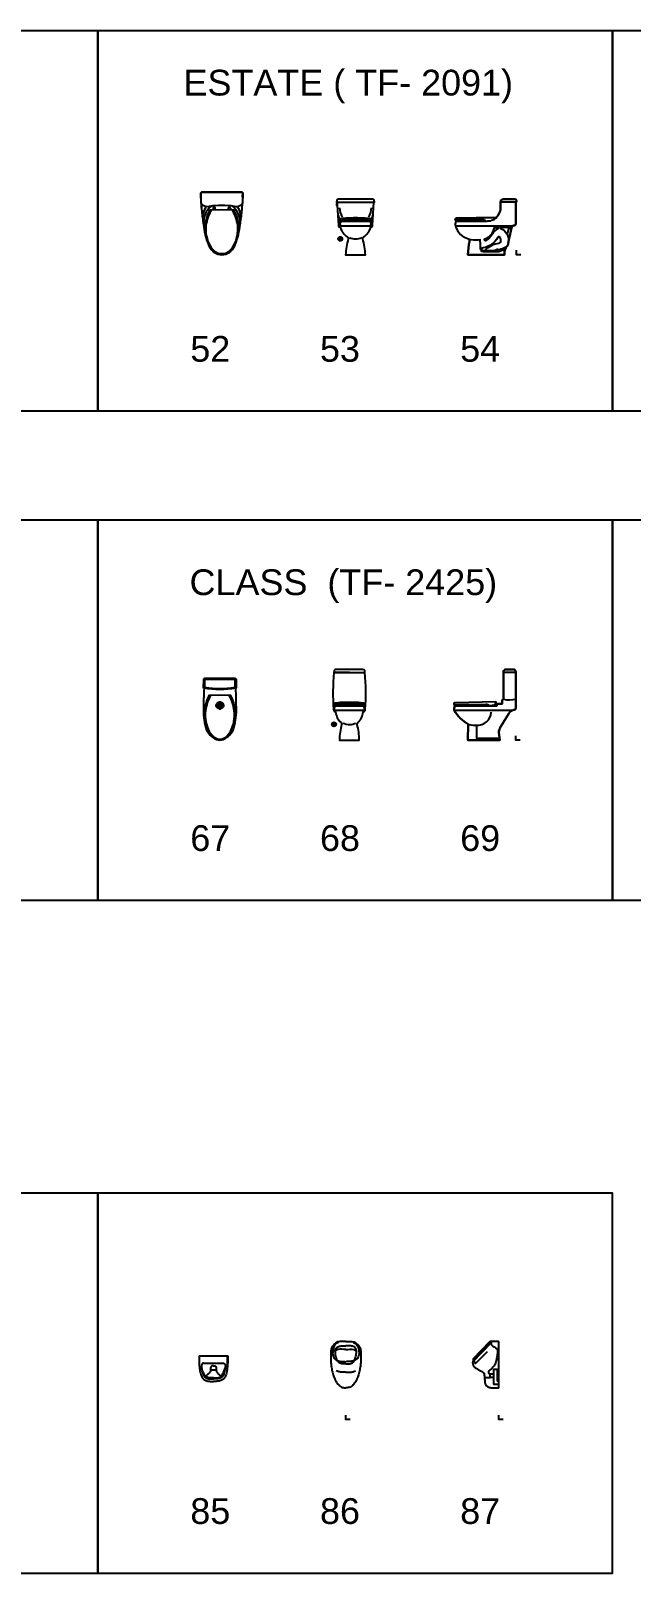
# Model space of a CAD drawing. Header units: inches. Extents: x 242965 to 445791, y 236206 to 423703.
# Drawn here: x 382167 to 388990, y 287012 to 304537 of the extents above; entities that cross this region are included whole.
import ezdxf

# ---------------------------------------------------------------- set-up
doc = ezdxf.new("R2010")
doc.units = ezdxf.units.IN
doc.header["$MEASUREMENT"] = 0
doc.layers.add('2', color=181, linetype='Continuous', lineweight=20)
doc.layers.add('HATCH', color=8, linetype='Continuous')
doc.layers.add('wc', color=144, linetype='Continuous')
doc.styles.add('Vni-Helve', font='')
doc.styles.get('Vni-Helve').set_extended_font_data('VNI-Helve')

# ---------------------------------------------------------------- blocks, each defined once
blk = doc.blocks.new('54')
at = {"layer": 'HATCH'}
blk.add_lwpolyline([(-695, 327, 0.285137), (-539, 178), (-539, 178), (-539, 178, -0.153991), (-536, 151), (-536, 151), (-542, 117), (-552, 0), (-137, 0), (-138, 36), (-117, 88), (-117, 88, 0.217813), (-94, 125), (-90, 151), (-52, 315, -0.406447), (-30, 331), (-30, 331, 0.456085), (-9, 350), (-9, 350), (-9, 592), (-9, 592, 0.752088), (-20, 630), (-154, 630), (-154, 630, 0.367812), (-182, 598), (-182, 550), (-182, 550, -0.231352), (-233, 420), (-233, 420), (-235, 423), (-685, 413), (-685, 413, 0.154846), (-692, 411), (-692, 411), (-699, 399, 0.481508), (-697, 395), (-687, 395), (-692, 388), (-692, 388, 0.610619), (-689, 381), (-689, 381), (-672, 381), (-672, 381, 0.306903), (-688, 372, 0.199251), (-695, 327)], format="xyb", dxfattribs=at)
at = {"layer": 'wc', "color": 7}
for points in [[(-687, 395), (-692, 388), (-692, 388, 0.610619), (-689, 381), (-689, 381), (-350, 382), (-350, 382, 0.181482), (-387, 396), (-387, 396), (-686, 394), (-697, 395, -0.481508), (-699, 399), (-692, 411), (-692, 411, -0.154846), (-685, 413), (-685, 413), (-235, 423), (-233, 420), (-233, 420, 0.231352), (-182, 550), (-182, 550), (-182, 598, -0.367812), (-154, 630), (-154, 630), (-20, 630, -0.752088), (-9, 592), (-9, 592), (-9, 350), (-9, 350, -0.456085), (-30, 331), (-30, 331, 0.406447), (-52, 315), (-90, 151), (-94, 125, -0.217813), (-117, 88), (-117, 88), (-138, 36), (-137, 0), (-552, 0), (-542, 117), (-536, 151), (-536, 151, 0.153991), (-539, 178), (-539, 178, 0.087323), (-440, 170)], [(-303, 383, -0.016472), (-313, 381), (-313, 381, -0.040841), (-339, 378), (-339, 378), (-667, 378), (-667, 378, 0.386235), (-688, 372), (-688, 372, 0.199251), (-695, 327), (-695, 327, 0.285137), (-539, 178)], [(-350, 382), (-303, 383), (-303, 383, 0.075883), (-258, 401), (-258, 401, 0.048166), (-233, 420)]]:
    blk.add_lwpolyline(points, format="xyb", dxfattribs=at)
at = {"layer": 'wc'}
for points in [[(-7, 596), (-182, 596)], [(-134, 81), (-151, 49)], [(50, 0), (0, 0), (0, 50)]]:
    blk.add_lwpolyline(points, dxfattribs=at)
at = {"layer": 'wc', "color": 7}
blk.add_lwpolyline([(-47, 325), (-690, 325)], dxfattribs=at)
at = {"layer": 'wc'}
for points in [[(-356, 50, -0.185447), (-198, 132), (-198, 132, 0.323881), (-180, 148), (-180, 148, 0.220527), (-192, 199), (-192, 199, 0.528213), (-214, 197), (-214, 197, -0.230064), (-380, 77), (-380, 77, 0.089453), (-394, 72), (-394, 72, 0.802014), (-387, 49), (-387, 49), (-213, 47), (-213, 47, 0.858023), (-211, 60), (-211, 60, 0.188716), (-244, 46)], [(-255, 298, -0.21274), (-205, 307), (-205, 307, -0.36593), (-210, 297), (-210, 297, 0.173747), (-274, 237), (-274, 237, -0.160248), (-353, 159), (-353, 159, -0.957075), (-359, 179), (-359, 179, 0.269965), (-252, 306), (-252, 306, -0.274432), (-242, 328)], [(-69, 295, 0.510281), (-82, 306), (-82, 306), (-179, 308, 1.1509), (-177, 296), (-177, 296, -0.360894), (-95, 139)], [(-106, 224), (-89, 288), (-89, 288, 0.451506), (-102, 306)], [(-133, 57), (-202, 34), (-376, 34, -0.441557), (-409, 71), (-409, 71), (-411, 138), (-411, 138, 0.370368), (-440, 170), (-440, 170), (-406, 171)], [(-180, 42, -0.744742), (-178, 67), (-178, 67, 0.125255), (-116, 94)]]:
    blk.add_lwpolyline(points, format="xyb", dxfattribs=at)
blk = doc.blocks.new('53')
at = {"layer": 'HATCH'}
blk.add_lwpolyline([(-215, 595), (-209, 595), (-208, 577), (-214, 577, 0.414214), (-216, 575), (-216, 564, 0.414214), (-214, 562), (-207, 562), (-194, 335), (-194, 335, 0.348621), (-171, 309), (-171, 309, 0.191464), (-90, 200), (-90, 200, -0.347117), (-83, 179), (-83, 179, 0.056713), (-112, 0), (-112, 0), (0, 0), (112, 0), (112, 0, 0.056713), (83, 179), (83, 179, -0.347117), (90, 200), (90, 200, 0.191464), (171, 309), (171, 309, 0.348621), (194, 335), (194, 335), (209, 595), (215, 595), (213, 615), (213, 615, 0.320246), (193, 630), (193, 630), (0, 630), (-193, 630), (-193, 630, 0.320246), (-213, 615), (-213, 615), (-215, 595), (-209, 595)], format="xyb", dxfattribs=at)
at = {"layer": 'wc', "color": 7}
for points in [[(-215, 595), (-209, 595), (-208, 577), (-214, 577, 0.414214), (-216, 575), (-216, 564, 0.414214), (-214, 562), (-207, 562), (-194, 335), (-194, 335, 0.348621), (-171, 309), (-171, 309, 0.191464), (-90, 200), (-90, 200, -0.347117), (-83, 179), (-83, 179, 0.056713), (-112, 0), (-112, 0), (0, 0), (112, 0), (112, 0, 0.056713), (83, 179), (83, 179, -0.347117), (90, 200), (90, 200, 0.191464), (171, 309), (171, 309, 0.348621), (194, 335), (194, 335), (209, 595), (215, 595), (213, 615), (213, 615, 0.320246), (193, 630), (193, 630), (0, 630), (-193, 630), (-193, 630, 0.320246), (-213, 615), (-213, 615), (-215, 595), (0, 595), (215, 595)], [(-177, 389), (-180, 384, 0.517744), (-178, 378), (-178, 378), (0, 379), (178, 378), (178, 378, 0.517744), (180, 384), (177, 389), (177, 389, 0.498312), (180, 394), (180, 394, 0.060494), (176, 403), (176, 403, 0.23457), (170, 407), (170, 407, 0.03304), (0, 417), (0, 417, 0.03304), (-170, 407), (-170, 407, 0.23457), (-176, 403), (-176, 403, 0.060494), (-180, 394), (-180, 394, 0.498312), (-177, 389), (-177, 389), (0, 391), (177, 389)]]:
    blk.add_lwpolyline(points, format="xyb", dxfattribs=at)
blk.add_lwpolyline([(-208, 577), (-207, 562)], dxfattribs=at)
at = {"layer": 'wc'}
for points in [[(-181, 531, 0.181994), (-148, 431)], [(148, 431, 0.181994), (181, 531)], [(-201, 458, 0.065186), (-178, 401)], [(178, 401, 0.065186), (201, 458)], [(-70, 195, 0.123005), (0, 179), (0, 179, 0.123005), (70, 195)]]:
    blk.add_lwpolyline(points, format="xyb", dxfattribs=at)
at = {"layer": 'wc', "color": 7}
blk.add_lwpolyline([(-166, 327), (0, 327), (166, 327), (166, 327, 0.587557), (161, 376), (161, 376), (0, 376), (-161, 376), (-161, 376, 0.587557)], format="xyb", close=True, dxfattribs=at)
at = {"layer": 'wc'}
for points in [[(-159, 408), (0, 408), (159, 408)], [(-157, 378), (-157, 376)], [(-135, 376), (-135, 378)], [(135, 376), (135, 378)], [(157, 378), (157, 376)], [(-146, 180), (-201, 180)], [(-174, 208), (-174, 152)]]:
    blk.add_lwpolyline(points, dxfattribs=at)
for radius in [23.9, 18.9]:
    blk.add_circle((-174, 180), radius, dxfattribs=at)
blk = doc.blocks.new('52')
at = {"layer": 'HATCH'}
for points in [[(106, -667, 0.082826), (152, -597), (152, -597, 0.075542), (208, -366), (208, -366, 0.019152), (228, -210), (228, -210, 0.047681), (237, -47), (238, -14), (238, -14, 0.477962), (227, 0), (0, 0), (-227, 0), (-227, 0, 0.477962), (-238, -14), (-238, -14), (-237, -47, 0.047681), (-228, -210), (-228, -210, 0.019152), (-208, -366), (-208, -366, 0.075542), (-152, -597), (-152, -597, 0.082826), (-106, -667)], [(-106, -667, 0.029684), (-94, -677)], [(-94, -677, 0.007136), (-87, -684)], [(-87, -684, 0.130685), (0, -710), (0, -710, 0.130685), (87, -684)], [(87, -684, 0.007136), (94, -677), (94, -677, 0.029684), (106, -667)]]:
    blk.add_lwpolyline(points, format="xyb", dxfattribs=at)
for points in [[(-106, -667), (-106, -667)], [(-94, -677), (-94, -677)], [(-87, -684), (-87, -684)], [(87, -684), (87, -684)], [(94, -677), (94, -677)], [(106, -667), (106, -667)]]:
    blk.add_lwpolyline(points, close=True, dxfattribs=at)
at = {"layer": 'wc', "color": 7, "linetype": 'Continuous'}
blk.add_lwpolyline([(143, -161, 0.036033), (0, -151), (0, -151, 0.036033), (-143, -161), (-143, -161, -0.281865), (-231, -138), (-231, -138), (-234, -126), (-238, -14), (-238, -14, -0.477962), (-227, 0), (-227, 0), (0, 0), (227, 0, -0.477962), (238, -14), (238, -14), (234, -126), (231, -138), (231, -138, -0.281865), (143, -161)], format="xyb", close=True, dxfattribs=at)
at = {"layer": 'wc', "color": 7}
blk.add_lwpolyline([(-231, -140, 0.085116), (-228, -210), (-228, -210, 0.019152), (-208, -366), (-208, -366, 0.075542), (-152, -597), (-152, -597, 0.082826), (-106, -667), (-106, -667, 0.029684), (-94, -677), (-94, -677, 0.007136), (-87, -684), (-87, -684, 0.130685), (0, -710), (0, -710, 0.130685), (87, -684), (87, -684, 0.007136), (94, -677), (94, -677, 0.058331), (133, -617), (133, -617, 0.151694), (192, -377), (192, -377, 0.091918), (138, -204), (138, -204), (134, -203), (0, -202), (-134, -203), (-138, -204), (-138, -204, 0.091918), (-192, -377), (-192, -377, 0.151694), (-133, -617), (-133, -617, 0.058331), (-94, -677)], format="xyb", dxfattribs=at)
at = {"layer": 'wc'}
for points in [[(-180, -164, 0.180688), (-212, -339)], [(-121, -158, 0.237416), (-209, -361)], [(-75, -203), (-75, -183), (-75, -183, 1.018669), (-98, -183), (-98, -183), (-99, -203)], [(75, -203), (75, -183), (75, -183, -1.018669), (98, -183), (98, -183), (99, -203)], [(209, -361, 0.237416), (121, -158)], [(212, -339, 0.180688), (180, -164)], [(-120, -203, 0.095348), (-181, -378), (-181, -378, 0.152312), (-134, -611), (-134, -611, 0.059956), (-79, -675), (-79, -675, 0.126815), (0, -698), (0, -698, 0.126815), (79, -675), (79, -675, 0.059956), (134, -611), (134, -611, 0.152312), (181, -378), (181, -378, 0.095348), (120, -203)]]:
    blk.add_lwpolyline(points, format="xyb", dxfattribs=at)
at = {"layer": 'wc', "color": 7, "linetype": 'Continuous'}
blk.add_lwpolyline([(94, -677, 0.029684), (106, -667), (106, -667, 0.082826), (152, -597), (152, -597, 0.075542), (208, -366), (208, -366, 0.019152), (228, -210), (228, -210, 0.085116), (231, -140)], format="xyb", dxfattribs=at)
blk = doc.blocks.new('68')
at = {"layer": 'HATCH', "linetype": 'Continuous'}
blk.add_lwpolyline([(-181, 770), (-181, 770, 0.039334), (-185, 348), (-185, 348, 0.348621), (-161, 322), (-161, 322, 0.189804), (-100, 200), (-100, 200, -0.347117), (-93, 179), (-93, 179, 0.056901), (-118, 0), (-118, 0), (0, 0), (108, 0), (108, 0, 0.056901), (83, 179), (83, 179, -0.347117), (90, 200), (90, 200, 0.189804), (151, 322), (151, 322, 0.348621), (175, 348), (175, 348, 0.039334), (171, 770), (171, 770), (169, 790, 0.320246), (149, 805), (-5, 805), (-159, 805, 0.320246), (-179, 790)], format="xyb", close=True, dxfattribs=at)
at = {"layer": 'wc', "color": 7}
blk.add_lwpolyline([(-181, 770), (-181, 770, 0.039334), (-185, 348), (-185, 348, 0.348621), (-161, 322), (-161, 322, 0.189804), (-100, 200), (-100, 200, -0.347117), (-93, 179), (-93, 179, 0.056901), (-118, 0), (-118, 0), (0, 0), (108, 0), (108, 0, 0.056901), (83, 179), (83, 179, -0.347117), (90, 200), (90, 200, 0.189804), (151, 322), (151, 322, 0.348621), (175, 348), (175, 348, 0.039334), (171, 770), (171, 770), (169, 790, 0.320246), (149, 805), (-5, 805), (-159, 805, 0.320246), (-179, 790)], format="xyb", close=True, dxfattribs=at)
at = {"layer": 'wc'}
for points in [[(-181, 770, 0.039334), (-185, 348), (-185, 348, 0.348621), (-161, 322), (-161, 322, 0.189804), (-100, 200), (-100, 200, -0.347117), (-93, 179), (-93, 179, 0.056901), (-118, 0), (-118, 0), (0, 0), (108, 0), (108, 0, 0.056901), (83, 179), (83, 179, -0.347117), (90, 200), (90, 200, 0.189804), (151, 322), (151, 322, 0.348621), (175, 348), (175, 348, 0.039334), (171, 770), (171, 770), (169, 790), (169, 790, 0.320246), (149, 805), (149, 805), (-5, 805), (-159, 805), (-159, 805, 0.320246), (-179, 790), (-179, 790), (-181, 770), (-5, 770), (-171, 770)], [(-177, 402), (-181, 397, 0.517744), (-178, 391), (-178, 391), (-5, 392), (168, 391), (168, 391, 0.517744), (171, 397), (167, 402)], [(-80, 195, 0.108928), (0, 179), (0, 179, 0.123845), (70, 195)]]:
    blk.add_lwpolyline(points, format="xyb", dxfattribs=at)
for points in [[(-5, 770), (171, 770), (165, 770)], [(-159, 421), (-5, 421), (149, 421)], [(-158, 391), (-158, 389)], [(-125, 389), (-125, 391)], [(125, 389), (125, 391)], [(148, 391), (148, 389)], [(-152, 180), (-208, 180)], [(-180, 208), (-180, 152)]]:
    blk.add_lwpolyline(points, dxfattribs=at)
for points in [[(-171, 420), (-171, 420, 0.23457), (-177, 416), (-177, 416, 0.060494), (-181, 407), (-181, 407, 0.498312), (-177, 402), (-177, 402), (-5, 404), (167, 402), (167, 402, 0.498312), (171, 407), (171, 407, 0.060494), (167, 416), (167, 416, 0.23457), (161, 420), (161, 420, 0.033933), (-5, 430), (-5, 430, 0.033933)], [(-161, 389), (-161, 389, 0.587557), (-167, 340), (-5, 340), (157, 340), (157, 340, 0.587557), (151, 389), (151, 389), (-5, 389)]]:
    blk.add_lwpolyline(points, format="xyb", close=True, dxfattribs=at)
for radius in [23.9, 18.9]:
    blk.add_circle((-180, 180), radius, dxfattribs=at)
blk = doc.blocks.new('67')
at = {"layer": 'HATCH', "linetype": 'Continuous'}
blk.add_lwpolyline([(181, -108), (187, -96), (184, -14, 0.477962), (173, 0), (0, 0), (-172, 0, 0.477962), (-183, -14), (-183, -14), (-186, -96), (-180, -108, 0.007158), (-187, -358), (-187, -358, 0.079623), (-151, -588), (-151, -588, 0.076578), (-93, -658), (-93, -658, 0.029684), (-81, -667), (-81, -667, 0.007136), (-73, -674), (-73, -674, 0.151896), (0, -700), (0, -700, 0.151896), (73, -674), (73, -674, 0.007136), (81, -667), (81, -667, 0.029684), (93, -658), (93, -658, 0.076578), (151, -588), (151, -588, 0.07594), (188, -357), (188, -357, 0.007116)], format="xyb", close=True, dxfattribs=at)
at = {"layer": 'wc', "color": 7, "linetype": 'Continuous'}
for points in [[(181, -108), (187, -96), (184, -14, 0.477962), (173, 0), (0, 0), (-172, 0, 0.477962), (-183, -14), (-183, -14), (-186, -96), (-180, -108, 0.007158), (-187, -358), (-187, -358, 0.079623), (-151, -588), (-151, -588, 0.076578), (-93, -658), (-93, -658, 0.029684), (-81, -667), (-81, -667, 0.007136), (-73, -674), (-73, -674, 0.151896), (0, -700), (0, -700, 0.151896), (73, -674), (73, -674, 0.007136), (81, -667), (81, -667, 0.029684), (93, -658), (93, -658, 0.076578), (151, -588), (151, -588, 0.07594), (188, -357), (188, -357, 0.007116)], [(187, -96), (183, -108), (183, -108, -0.092534), (-182, -108), (-182, -108), (-186, -96), (-183, -14), (-183, -14, -0.477962), (-172, 0), (-172, 0), (0, 0), (173, 0, -0.477962), (184, -14), (184, -14)]]:
    blk.add_lwpolyline(points, format="xyb", close=True, dxfattribs=at)
at = {"layer": 'wc'}
for points in [[(-180, -108, 0.007158), (-187, -358), (-187, -358, 0.079623), (-151, -588), (-151, -588, 0.076578), (-93, -658), (-93, -658, 0.029684), (-81, -667), (-81, -667, 0.007136), (-73, -674), (-73, -674, 0.151896), (0, -700), (0, -700, 0.151896), (73, -674), (73, -674, 0.007136), (81, -667), (81, -667, 0.029684), (93, -658), (93, -658, 0.076578), (151, -588), (151, -588, 0.07594), (188, -357), (188, -357, 0.007116), (181, -108)], [(-170, -97, 0.10101), (169, -97)], [(-107, -191, 0.096167), (-163, -367), (-163, -367, 0.151649), (-121, -601), (-121, -601, 0.059956), (-66, -665), (-66, -665, 0.149733), (0, -689), (0, -689, 0.149733), (66, -665), (66, -665, 0.059956), (121, -601), (121, -601, 0.151649), (163, -367), (163, -367, 0.096167), (107, -191)]]:
    blk.add_lwpolyline(points, format="xyb", dxfattribs=at)
for points in [[(-184, -102), (-170, -97), (-170, -6), (-181, -4)], [(-170, -6), (169, -6)], [(182, -4), (169, -6), (169, -97), (185, -102)], [(-54, -305), (51, -305)], [(-35, -304), (-1, -270)], [(-32, -319), (14, -273)], [(-25, -330), (24, -280)], [(-15, -337), (32, -291)], [(-2, -305), (16, -344)], [(0, -256), (0, -357)], [(0, -340), (35, -305)]]:
    blk.add_lwpolyline(points, dxfattribs=at)
at = {"layer": 'wc', "color": 7}
blk.add_lwpolyline([(81, -667, 0.053192), (131, -608), (131, -608, 0.152611), (174, -365), (174, -365, 0.092657), (125, -193), (125, -193), (121, -191), (0, -190), (-121, -191), (-125, -193), (-125, -193, 0.092657), (-174, -365), (-174, -365, 0.152611), (-131, -608), (-131, -608, 0.053192), (-81, -667)], format="xyb", dxfattribs=at)
at = {"layer": 'wc'}
for radius in [40, 35]:
    blk.add_circle((0, -305), radius, dxfattribs=at)
blk = doc.blocks.new('69')
at = {"layer": 'HATCH', "linetype": 'Continuous'}
for points in [[(-18, 805), (-122, 805, 0.284615), (-140, 775), (-140, 465), (-153, 455), (-153, 412), (-214, 412), (-225, 436), (-689, 426, 0.154846), (-695, 424), (-702, 412, 0.481508), (-701, 408), (-691, 408), (-696, 401, 0.792425), (-682, 392, 0.186407), (-692, 385, 0.199251), (-698, 340), (-698, 340, 0.143749), (-539, 182), (-543, 0), (-181, 0), (-193, 86), (-193, 86, -0.142589), (-170, 154), (-170, 154), (-78, 302), (-78, 302, -0.251775), (-22, 344), (-22, 344, 0.456085), (0, 363), (0, 363), (0, 775)], [(0, 775), (0, 363), (0, 363, -0.456085), (-22, 344), (-22, 344, 0.251775), (-78, 302), (-78, 302), (-170, 154), (-170, 154, 0.142589), (-193, 86), (-193, 86), (-181, 0), (-543, 0), (-539, 182, -0.143749), (-698, 340), (-698, 340, -0.199251), (-692, 385), (-692, 385, -0.386235), (-671, 391), (-671, 391), (-214, 391), (-214, 412), (-153, 412), (-153, 455), (-140, 465), (-140, 775), (-140, 775, -0.284615), (-122, 805), (-122, 805), (-18, 805, -0.284615), (0, 775)]]:
    blk.add_lwpolyline(points, format="xyb", dxfattribs=at)
at = {"layer": 'wc', "color": 7}
for points in [[(-18, 805), (-122, 805), (-122, 805, 0.284615), (-140, 775), (-140, 775), (-140, 465), (-153, 455), (-153, 412), (-214, 412), (-214, 391), (-671, 391), (-671, 391, 0.386235), (-692, 385), (-692, 385, 0.199251), (-698, 340), (-698, 340, 0.149798), (-530, 178), (-530, 178, 0.070205), (-447, 169), (-447, 169), (-447, 24), (-184, 24)], [(0, 775), (0, 363), (0, 363, -0.456085), (-22, 344), (-22, 344, 0.251775), (-78, 302), (-78, 302), (-170, 154), (-170, 154, 0.142589), (-193, 86), (-193, 86), (-181, 0), (-543, 0), (-539, 180)], [(0, 775, 0.284615), (-18, 805)], [(-140, 465, 0.094388), (0, 466)], [(-447, 169, 0.416957), (-278, 317)]]:
    blk.add_lwpolyline(points, format="xyb", dxfattribs=at)
for points in [[(0, 771), (-140, 771)], [(-38, 338), (-693, 338)]]:
    blk.add_lwpolyline(points, dxfattribs=at)
at = {"layer": 'wc'}
for points in [[(-253, 396, 0.11785), (-229, 414), (-229, 414, 0.077661), (-223, 433), (-223, 433), (-225, 436), (-689, 426), (-689, 426, 0.154846), (-695, 424), (-695, 424), (-702, 412, 0.481508), (-701, 408), (-701, 408), (-689, 407), (-338, 409), (-338, 409, -0.181482), (-301, 395), (-301, 395), (-253, 396), (-253, 396, -0.016472), (-264, 394), (-264, 394, -0.040841), (-290, 391)], [(-301, 395), (-692, 394), (-692, 394, -0.610619), (-696, 401), (-696, 401), (-691, 408)]]:
    blk.add_lwpolyline(points, format="xyb", dxfattribs=at)
at = {"layer": 'wc', "color": 7}
blk.add_lwpolyline([(-193, 86), (-193, 86)], close=True, dxfattribs=at)
at = {"layer": 'wc'}
blk.add_lwpolyline([(50, 0), (0, 0), (0, 50)], dxfattribs=at)
blk = doc.blocks.new('87')
at = {"layer": 'HATCH', "linetype": 'Continuous'}
blk.add_lwpolyline([(-77, 361), (-5, 361, 0.414602), (0, 366), (0, 366), (0, 880, 0.413825), (-5, 885), (-92, 885), (-98, 885, 0.203155), (-105, 882), (-291, 690, 0.173015), (-293, 687), (-290, 673)], format="xyb", dxfattribs=at)
blk.add_spline([(-290, 673), (-299, 643), (-298, 635), (-294, 621), (-288, 608), (-279, 597), (-268, 588), (-258, 582), (-238, 571), (-222, 562), (-208, 555), (-191, 546), (-173, 531), (-166, 518), (-166, 511), (-166, 504), (-162, 460), (-159, 416), (-156, 405), (-149, 393), (-130, 376), (-116, 368), (-96, 362), (-77, 361)], degree=3, dxfattribs=at)
at = {"layer": 'wc'}
blk.add_lwpolyline([(-291, 690), (-291, 690, 0.173015), (-293, 687), (-293, 687), (-294, 678, 0.705556), (-285, 674), (-285, 674), (-89, 877, 0.660561), (-92, 885), (-98, 885, 0.203155), (-105, 882)], format="xyb", close=True, dxfattribs=at)
at = {"layer": 'wc', "color": 7}
blk.add_lwpolyline([(-77, 361), (-5, 361, 0.414602), (0, 366), (0, 366), (0, 880, 0.413825), (-5, 885), (-75, 885)], format="xyb", dxfattribs=at)
at = {"layer": 'wc'}
for points in [[(-90, 868), (-297, 654)], [(-267, 636), (-130, 774)], [(-5, 827), (0, 828)], [(-164, 479), (-100, 479), (-100, 519)], [(-100, 483), (-62, 483)], [(0, 446), (-5, 446)], [(1, 395), (-5, 395)], [(50, 0), (0, 0), (0, 50)]]:
    blk.add_lwpolyline(points, dxfattribs=at)
at = {"layer": 'wc', "color": 7}
blk.add_lwpolyline([(0, 859), (-6, 859)], dxfattribs=at)
at = {"layer": 'wc'}
blk.add_lwpolyline([(0, 437), (-12, 437, -0.414214), (-17, 442), (-17, 563, 0.414214), (-22, 568), (-57, 568, 0.418255), (-62, 563), (-62, 563), (-62, 406, 0.414214), (-57, 401), (1, 401)], format="xyb", dxfattribs=at)
for points in [[(-75, 885), (-81, 883), (-86, 879), (-88, 875), (-89, 871), (-90, 867), (-89, 858), (-87, 851), (-82, 845), (-73, 837), (-61, 829), (-44, 820)], [(-44, 820), (-32, 812), (-18, 797), (-16, 784), (-18, 739), (-25, 705), (-29, 683), (-43, 628), (-67, 594), (-86, 572), (-102, 560), (-117, 540), (-116, 524), (-99, 519), (-80, 519), (-62, 519)], [(-267, 636), (-269, 639), (-272, 649), (-274, 652), (-287, 656), (-297, 654)]]:
    blk.add_spline(points, degree=3, dxfattribs=at)
at = {"layer": 'wc', "color": 7}
blk.add_spline([(-297, 654), (-299, 643), (-298, 635), (-294, 621), (-288, 608), (-279, 597), (-268, 588), (-258, 582), (-238, 571), (-222, 562), (-208, 555), (-191, 546), (-173, 531), (-166, 518), (-166, 511), (-166, 504), (-162, 460), (-159, 416), (-156, 405), (-149, 393), (-130, 376), (-116, 368), (-96, 362), (-77, 361)], degree=3, dxfattribs=at)
blk = doc.blocks.new('86')
at = {"layer": 'HATCH', "linetype": 'Continuous'}
for points in [[(0, 0), (-53, 0), (-84, -2), (-102, -9), (-117, -19), (-130, -30), (-141, -40), (-153, -58), (-163, -77), (-168, -92), (-171, -123), (-172, -158), (-171, -182), (-171, -194), (-170, -232), (-168, -254), (-167, -267), (-163, -292), (-158, -320), (-151, -350), (-144, -377), (-136, -403), (-125, -429), (-112, -453), (-98, -474), (-81, -493), (-71, -504), (-49, -517), (-28, -523), (0, -525)], [(0, 0), (53, 0), (84, -2), (102, -9), (117, -19), (130, -30), (141, -40), (153, -58), (163, -77), (168, -92), (171, -123), (172, -158), (171, -182), (171, -194), (170, -232), (168, -254), (167, -267), (163, -292), (158, -320), (151, -350), (144, -377), (136, -403), (125, -429), (112, -453), (98, -474), (81, -493), (71, -504), (49, -517), (28, -523), (0, -525)]]:
    blk.add_spline(points, degree=3, dxfattribs=at)
at = {"layer": 'wc'}
blk.add_lwpolyline([(50, -886), (0, -886), (0, -836)], dxfattribs=at)
at = {"layer": 'wc', "color": 7}
for points in [[(0, 0), (-53, 0), (-84, -2), (-102, -9), (-117, -19), (-130, -30), (-141, -40), (-153, -58), (-163, -77), (-168, -92), (-171, -123), (-172, -158), (-171, -182), (-171, -194), (-170, -232), (-168, -254), (-167, -267), (-163, -292), (-158, -320), (-151, -350), (-144, -377), (-136, -403), (-125, -429), (-112, -453), (-98, -474), (-81, -493), (-71, -504), (-49, -517), (-28, -523), (0, -525)], [(0, 0), (-53, 0), (-78, -5), (-93, -14), (-111, -24), (-129, -45), (-137, -61), (-148, -87), (-149, -110), (-150, -134), (-145, -166), (-137, -183), (-123, -200), (-114, -206), (-97, -215), (-69, -224), (-53, -227), (-31, -227), (-2, -229)], [(0, 0), (53, 0), (78, -5), (93, -14), (111, -24), (129, -45), (137, -61), (148, -87), (149, -110), (150, -134), (145, -166), (137, -183), (123, -200), (114, -206), (97, -215), (69, -224), (53, -227), (31, -227), (2, -229)], [(0, 0), (53, 0), (84, -2), (102, -9), (117, -19), (130, -30), (141, -40), (153, -58), (163, -77), (168, -92), (171, -123), (172, -158), (171, -182), (171, -194), (170, -232), (168, -254), (167, -267), (163, -292), (158, -320), (151, -350), (144, -377), (136, -403), (125, -429), (112, -453), (98, -474), (81, -493), (71, -504), (49, -517), (28, -523), (0, -525)]]:
    blk.add_spline(points, degree=3, dxfattribs=at)
at = {"layer": 'wc'}
for points in [[(-1, -255), (-21, -255), (-44, -253), (-67, -246), (-85, -234), (-97, -215), (-107, -193), (-114, -167), (-118, -140), (-120, -111), (-119, -90), (-107, -70), (-93, -60), (-74, -53), (-55, -50), (0, -50)], [(0, -92), (-89, -91), (-98, -94), (-112, -101), (-120, -111)], [(1, -255), (21, -255), (44, -253), (67, -246), (85, -234), (97, -215), (107, -193), (114, -167), (118, -140), (120, -111), (119, -90), (107, -70), (93, -60), (74, -53), (55, -50), (0, -50)], [(0, -92), (89, -91), (98, -94), (112, -101), (120, -111)], [(0, -350), (-30, -349), (-70, -346), (-86, -342), (-111, -334)], [(0, -350), (30, -349), (70, -346), (86, -342), (111, -334)]]:
    blk.add_spline(points, degree=3, dxfattribs=at)
blk = doc.blocks.new('85')
at = {"layer": 'HATCH', "linetype": 'Continuous'}
blk.add_lwpolyline([(-162, 0), (0, 0), (162, 0)], dxfattribs=at)
for points in [[(-162, 0), (-163, -62), (-159, -126), (-155, -158), (-152, -181), (-144, -211), (-136, -232), (-130, -243), (-123, -253), (-113, -264), (-102, -272), (-85, -281), (-64, -287), (-44, -290), (-20, -292), (0, -293)], [(162, -104), (162, 0), (159, -126), (155, -158), (152, -181), (144, -211), (136, -232), (130, -243), (123, -253), (113, -264), (102, -272), (85, -281), (64, -287), (44, -290), (20, -292), (0, -293)]]:
    blk.add_spline(points, degree=3, dxfattribs=at)
at = {"layer": 'wc', "color": 7}
blk.add_lwpolyline([(-162, 0), (0, 0), (162, 0)], dxfattribs=at)
at = {"layer": 'wc'}
for points in [[(-113, -83), (0, -83), (113, -83)], [(-31, -159), (0, -159), (0, -159), (31, -159)]]:
    blk.add_lwpolyline(points, dxfattribs=at)
at = {"layer": 'wc', "color": 7}
for points in [[(-162, 0), (-163, -62), (-159, -126), (-155, -158), (-152, -181), (-144, -211), (-136, -232), (-130, -243), (-123, -253), (-113, -264), (-102, -272), (-85, -281), (-64, -287), (-44, -290), (-20, -292), (0, -293)], [(162, 0), (163, -62), (159, -126), (155, -158), (152, -181), (144, -211), (136, -232), (130, -243), (123, -253), (113, -264), (102, -272), (85, -281), (64, -287), (44, -290), (20, -292), (0, -293)]]:
    blk.add_spline(points, degree=3, dxfattribs=at)
at = {"layer": 'wc'}
for points in [[(-113, -83), (-123, -87), (-129, -93), (-133, -100), (-136, -113), (-136, -118), (-134, -140), (-131, -159), (-128, -172), (-124, -186), (-120, -199), (-113, -219), (-108, -227), (-104, -235), (-97, -242), (-91, -247), (-80, -254), (-69, -258), (-59, -260), (-47, -262), (-14, -263), (0, -263)], [(0, -251), (-17, -251), (-37, -251), (-54, -250), (-65, -246), (-76, -242), (-84, -236), (-94, -226), (-99, -219), (-109, -203), (-120, -178), (-126, -161), (-133, -140)], [(-1, -114), (-9, -114), (-18, -116), (-27, -122), (-31, -130), (-33, -143), (-32, -151), (-32, -159), (-33, -167), (-34, -174), (-40, -187), (-48, -196), (-56, -205), (-66, -213), (-76, -222), (-88, -231)], [(-1, -114), (9, -114), (18, -116), (27, -122), (31, -130), (33, -143), (32, -151), (32, -159), (33, -167), (34, -174), (40, -187), (48, -196), (56, -205), (66, -213), (76, -222), (88, -231)], [(113, -83), (123, -87), (129, -93), (133, -100), (136, -113), (136, -118), (134, -140), (131, -159), (128, -172), (124, -186), (120, -199), (113, -219), (108, -227), (104, -235), (97, -242), (91, -247), (80, -254), (69, -258), (59, -260), (47, -262), (14, -263), (0, -263)], [(0, -251), (17, -251), (37, -251), (54, -250), (65, -246), (76, -242), (84, -236), (94, -226), (99, -219), (109, -203), (120, -178), (126, -161), (133, -140)]]:
    blk.add_spline(points, degree=3, dxfattribs=at)

msp = doc.modelspace()

# ---------------------------------------------------------------- linework, layer by layer
at = {"layer": 'wc', "color": 3}
for points in [[(377076.078, 300217.904), (382926.341, 300217.904), (382926.341, 304537.255), (377076.078, 304537.255)], [(382926.341, 300217.904), (388776.604, 300217.904), (388776.604, 304537.255), (382926.341, 304537.255)], [(388776.604, 300217.904), (394626.866, 300217.904), (394626.866, 304537.255), (388776.604, 304537.255)], [(377076.078, 294658.516), (382926.341, 294658.516), (382926.341, 298977.867), (377076.078, 298977.867)], [(382926.341, 294658.516), (388776.604, 294658.516), (388776.604, 298977.867), (382926.341, 298977.867)], [(388776.604, 294658.516), (394626.866, 294658.516), (394626.866, 298977.867), (388776.604, 298977.867)], [(377076.078, 287011.778), (382926.341, 287011.778), (382926.341, 291331.129), (377076.078, 291331.129)], [(382926.341, 287011.778), (388776.604, 287011.778), (388776.604, 291331.129), (382926.341, 291331.129)]]:
    msp.add_lwpolyline(points, close=True, dxfattribs=at)

# ---------------------------------------------------------------- block references
at = {"layer": 'wc'}
for name, p in [('52', (384337.342, 302703.827)), ('53', (385856.905, 301993.928)), ('54', (387687.47, 301993.929)), ('68', (385792.343, 296476.898)), ('69', (387678.121, 296476.898)), ('67', (384315.228, 297177.111)), ('86', (385747.246, 289643.775)), ('87', (387486.521, 288757.578)), ('85', (384241.719, 289481.874))]:
    msp.add_blockref(name, p, dxfattribs=at)

# ---------------------------------------------------------------- texts
at = {"layer": '2', "color": 4, "style": 'Vni-Helve'}
for s, p in [('ESTATE ( TF- 2091)', (383901.488, 303802.457)), ('52', (383979.203, 300777.318)), ('53', (385453.096, 300777.318)), ('54', (387046.71, 300777.318)), ('CLASS  (TF- 2425)', (383970.435, 298125.515)), ('67', (383979.203, 295217.93)), ('68', (385453.096, 295217.93)), ('69', (387046.71, 295217.93)), ('85', (383979.203, 287571.193)), ('86', (385453.096, 287571.193)), ('87', (387046.71, 287571.193))]:
    msp.add_text(s, height=292.5, dxfattribs=at).set_placement(p)

doc.saveas('drawing.dxf')
